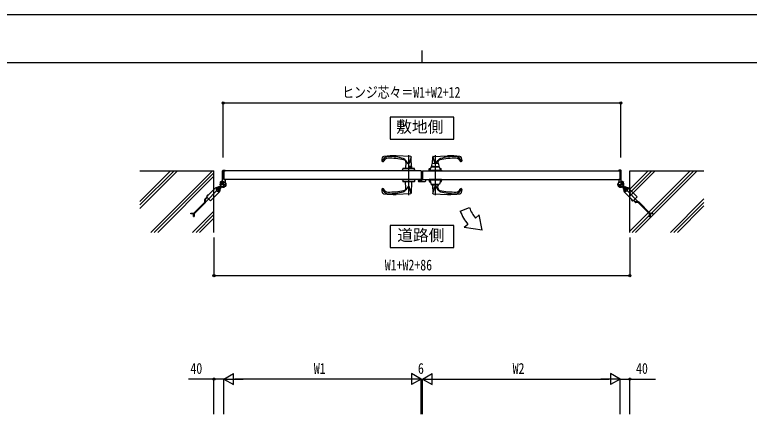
# Model space of a CAD drawing. Units: millimetres, scale not verified. Extents: x -4205 to 4205, y -2970 to 2970.
# Drawn here: x -1656 to 1322, y 1313 to 2970 of the extents above; entities that cross this region are included whole.
import ezdxf
from ezdxf.enums import TextEntityAlignment as Align

# ---------------------------------------------------------------- set-up
doc = ezdxf.new("R2010")
doc.units = ezdxf.units.MM
doc.header["$LTSCALE"] = 10
for name, color, linetype in [('0-2_USER1', 3, 'Continuous'), ('0-3_YKK_12', 2, 'Continuous'), ('0-4_YKK_13', 4, 'Continuous'), ('0-5_YKK_A1', 4, 'Continuous'), ('0-6_YKK_D', 6, 'Continuous'), ('0-7_YKK_ZWAK', 7, 'Continuous')]:
    doc.layers.add(name, color=color, linetype=linetype)
doc.styles.add('ＭＳ ゴシック', font='')
doc.styles.get('ＭＳ ゴシック').set_extended_font_data('MS Gothic')

msp = doc.modelspace()

# ---------------------------------------------------------------- linework, layer by layer
at = {"layer": '0-2_USER1'}
for points in [[(-133.78, 2554.58), (-133.78, 2465.33), (123.82, 2465.33), (123.82, 2554.58)], [(-133.78, 2115.14), (-133.78, 2025.89), (123.82, 2025.89), (123.82, 2115.14)]]:
    msp.add_lwpolyline(points, close=True, dxfattribs=at)
at = {"layer": '0-3_YKK_12'}
for p, q in [((-58.98, 2400.55), (-58.98, 2238.55)), ((49.02, 2400.55), (49.02, 2238.55))]:
    msp.add_line(p, q, dxfattribs=at)
at = {"layer": '0-4_YKK_13'}
for p, q in [((-2.03, 2332.05), (-1.98, 2332.05)), ((-2.03, 2309.85), (-2.03, 2332.05)), ((-18.94, 2294.64), (-18.94, 2297.75)), ((-17.94, 2298.75), (-17.44, 2298.75)), ((-17.44, 2298.75), (-17.33, 2298.65)), ((-16.83, 2298.6), (-7.53, 2298.6)), ((-7.03, 2298.65), (-6.03, 2298.65)), ((-4.03, 2300.65), (-4.03, 2308.35)), ((-2.53, 2309.85), (-2.03, 2309.85)), ((-2.03, 2307.35), (-2.03, 2303.05)), ((7.37, 2302.05), (8.87, 2302.05)), ((8.87, 2302.05), (8.87, 2294.64)), ((6.88, 2292.64), (-16.94, 2292.64))]:
    msp.add_line(p, q, dxfattribs=at)
for centre, radius, start, end in [((-2.53, 2308.35), 1.5, 90, 180), ((-1.53, 2307.35), 0.5, 154.15409, 180), ((-1.03, 2303.05), 1, 180, 198.19765)]:
    msp.add_arc(centre, radius, start, end, dxfattribs=at)
for centre, major_axis, ratio, start_param, end_param in [((-17.93, 2297.75), (0.709, -0.709), 0.997265, 2.357564, 3.9256213), ((-16.93, 2294.65), (1.42, 1.42), 0.997265, 2.357564, 3.9256213), ((-16.83, 2298.62), (0.5, 0), 0.052408, 3.1415927, 4.712389), ((-7.53, 2298.62), (0.5, 0), 0.052408, 4.712389, 6.2831853), ((-6.03, 2300.65), (0, -2), 0.99863, 0, 1.5707963), ((6.87, 2294.65), (-1.42, 1.42), 0.997265, 2.357564, 3.9256213)]:
    msp.add_ellipse(centre, major_axis=major_axis, ratio=ratio, start_param=start_param, end_param=end_param, dxfattribs=at)
at = {"layer": '0-5_YKK_A1'}
for p, q in [((-50.8, 2395.14), (-108.98, 2398.05)), ((-49.22, 2394.22), (-57.22, 2366.22)), ((-46.98, 2346.05), (-48.91, 2393.22)), ((37.82, 2365.76), (38.95, 2393.22)), ((39.26, 2394.22), (47.17, 2366.53)), ((40.84, 2395.14), (99.02, 2398.05)), ((-69.94, 2371.64), (-70.98, 2346.05)), ((-60.78, 2365.62), (-70.11, 2378.95)), ((-47.2, 2353.95), (-54.85, 2353.95)), ((-47.8, 2354.55), (-54.65, 2354.55)), ((-54.65, 2354.55), (-54.65, 2348.55)), ((-47.2, 2353.95), (-47.8, 2354.55)), ((-47.8, 2354.55), (-47.8, 2348.55)), ((-47.2, 2349.15), (-47.2, 2353.95)), ((32.38, 2352.55), (65.66, 2352.55)), ((34.02, 2352.95), (34.02, 2352.55)), ((34.52, 2354.05), (36.4, 2364.86)), ((63.42, 2353.55), (34.62, 2353.55)), ((42.02, 2354.55), (42.02, 2353.55)), ((42.02, 2353.55), (56.02, 2353.55)), ((51.44, 2366.51), (60.15, 2378.95)), ((56.02, 2354.55), (56.02, 2353.55)), ((56.27, 2354.05), (63.52, 2354.05)), ((59.98, 2371.64), (60.22, 2365.76)), ((61.64, 2364.86), (63.52, 2354.05)), ((64.02, 2352.55), (64.02, 2352.95)), ((-1147.98, 2337.05), (-847.98, 2337.05)), ((-1023.82, 2337.05), (-1147.98, 2212.89)), ((-1009.68, 2337.05), (-1147.98, 2198.75)), ((-995.54, 2337.05), (-1147.98, 2184.61)), ((-854.12, 2337.05), (-1104.12, 2087.05)), ((-847.98, 2329.04), (-1089.98, 2087.05)), ((-847.98, 2087.05), (-847.98, 2337.05)), ((-812.98, 2296.99), (-812.98, 2337.55)), ((-810.98, 2339.55), (-803.98, 2339.55)), ((-807.98, 2302.05), (-807.98, 2337.05)), ((-807.68, 2337.35), (-803.48, 2337.35)), ((-802.98, 2337.85), (-802.98, 2338.55)), ((-31.48, 2338.05), (-86.48, 2338.05)), ((-86.48, 2338.05), (-86.48, 2337.05)), ((-31.48, 2337.05), (-86.48, 2337.05)), ((-82.98, 2338.05), (-82.98, 2345.75)), ((-34.98, 2338.05), (-82.98, 2338.05)), ((-35.28, 2346.05), (-82.68, 2346.05)), ((-80.48, 2338.05), (-80.48, 2337.05)), ((-71.48, 2338.05), (-71.48, 2337.05)), ((-61.98, 2338.05), (-61.98, 2337.05)), ((-57.7, 2351.55), (-44.7, 2351.55)), ((-55.98, 2338.05), (-55.98, 2337.05)), ((-47.2, 2349.15), (-54.85, 2349.15)), ((-47.8, 2348.55), (-54.65, 2348.55)), ((-47.2, 2349.15), (-47.8, 2348.55)), ((-46.48, 2338.05), (-46.48, 2337.05)), ((-37.48, 2338.05), (-37.48, 2337.05)), ((-34.98, 2338.05), (-34.98, 2345.75)), ((-31.48, 2338.05), (-31.48, 2337.05)), ((-7.98, 2337.05), (-7.98, 2302.05)), ((21.52, 2338.05), (76.52, 2338.05)), ((21.52, 2338.05), (21.52, 2337.05)), ((21.52, 2337.05), (76.52, 2337.05)), ((74.02, 2338.05), (24.02, 2338.05)), ((24.02, 2338.05), (24.02, 2337.05)), ((74.02, 2337.05), (24.02, 2337.05)), ((25.02, 2338.05), (25.02, 2345.75)), ((25.02, 2338.05), (73.02, 2338.05)), ((25.32, 2346.05), (29.78, 2346.05)), ((27.02, 2338.05), (31.9, 2352.21)), ((71.02, 2338.05), (27.02, 2338.05)), ((27.52, 2338.05), (27.52, 2337.05)), ((31.02, 2338.05), (31.02, 2337.05)), ((33.52, 2337.55), (33.52, 2338.05)), ((34.02, 2337.05), (64.02, 2337.05)), ((36.52, 2338.05), (36.52, 2337.05)), ((46.02, 2338.05), (46.02, 2337.05)), ((52.02, 2338.05), (52.02, 2337.05)), ((61.52, 2338.05), (61.52, 2337.05)), ((64.52, 2338.05), (64.52, 2337.55)), ((71.02, 2338.05), (66.14, 2352.21)), ((67.02, 2338.05), (67.02, 2337.05)), ((68.26, 2346.05), (72.72, 2346.05)), ((70.52, 2338.05), (70.52, 2337.05)), ((73.02, 2338.05), (73.02, 2345.75)), ((74.02, 2338.05), (74.02, 2337.05)), ((76.52, 2338.05), (76.52, 2337.05)), ((793.02, 2337.85), (793.02, 2338.55)), ((797.72, 2337.35), (793.52, 2337.35)), ((801.02, 2339.55), (794.02, 2339.55)), ((798.02, 2302.05), (798.02, 2337.05)), ((803.02, 2296.99), (803.02, 2337.55)), ((912.76, 2337.05), (838.02, 2262.3)), ((926.91, 2337.05), (838.02, 2248.16)), ((941.05, 2337.05), (838.02, 2234.02)), ((1082.47, 2337.05), (838.02, 2092.6)), ((1096.61, 2337.05), (846.61, 2087.05)), ((1110.75, 2337.05), (860.75, 2087.05)), ((-847.98, 2314.9), (-1075.83, 2087.05)), ((-822.53, 2293.6), (-812.47, 2283.54)), ((-810.98, 2295.05), (-810.98, 2269.05)), ((-7.98, 2302.05), (-807.98, 2302.05)), ((-807.68, 2301.75), (-803.48, 2301.75)), ((-802.98, 2301.25), (-802.98, 2292.21)), ((-31.48, 2302.05), (-86.48, 2302.05)), ((-86.48, 2302.05), (-86.48, 2301.05)), ((-31.48, 2301.05), (-86.48, 2301.05)), ((-82.98, 2301.05), (-82.98, 2293.35)), ((-34.98, 2301.05), (-82.98, 2301.05)), ((-35.28, 2293.05), (-82.68, 2293.05)), ((-80.48, 2302.05), (-80.48, 2301.05)), ((-71.48, 2302.05), (-71.48, 2301.05)), ((-69.94, 2267.46), (-70.98, 2293.05)), ((-61.98, 2302.05), (-61.98, 2301.05)), ((-55.98, 2302.05), (-55.98, 2301.05)), ((-46.98, 2293.05), (-48.91, 2245.87)), ((-46.48, 2302.05), (-46.48, 2301.05)), ((-37.48, 2302.05), (-37.48, 2301.05)), ((-34.98, 2301.05), (-34.98, 2293.35)), ((-31.48, 2302.05), (-31.48, 2301.05)), ((21.52, 2302.05), (76.52, 2302.05)), ((21.52, 2302.05), (21.52, 2301.05)), ((21.52, 2301.05), (76.52, 2301.05)), ((74.02, 2302.05), (24.02, 2302.05)), ((24.02, 2301.05), (24.02, 2302.05)), ((74.02, 2301.05), (24.02, 2301.05)), ((25.02, 2301.05), (25.02, 2293.35)), ((25.02, 2301.05), (73.02, 2301.05)), ((25.32, 2293.05), (29.18, 2293.05)), ((71.02, 2301.05), (27.02, 2301.05)), ((27.02, 2301.05), (31.92, 2282.92)), ((27.52, 2302.05), (27.52, 2301.05)), ((31.02, 2301.05), (31.02, 2302.05)), ((36.52, 2302.05), (36.52, 2301.05)), ((46.02, 2302.05), (46.02, 2301.05)), ((52.02, 2302.05), (52.02, 2301.05)), ((61.52, 2302.05), (61.52, 2301.05)), ((71.02, 2301.05), (66.12, 2282.92)), ((67.02, 2301.05), (67.02, 2302.05)), ((68.86, 2293.05), (72.72, 2293.05)), ((70.52, 2302.05), (70.52, 2301.05)), ((73.02, 2301.05), (73.02, 2293.35)), ((74.02, 2301.05), (74.02, 2302.05)), ((76.52, 2302.05), (76.52, 2301.05)), ((793.02, 2301.25), (793.02, 2292.21)), ((797.72, 2301.75), (793.52, 2301.75)), ((801.02, 2295.05), (801.02, 2269.05)), ((812.57, 2293.6), (802.51, 2283.54)), ((-825.48, 2267.55), (-888.07, 2204.96)), ((-839.26, 2267.91), (-840.4, 2269.04)), ((-834.14, 2268.08), (-839.44, 2262.78)), ((-838.91, 2267.55), (-825.48, 2254.12)), ((-826.89, 2266.14), (-834.14, 2268.08)), ((-823.63, 2272.22), (-827.22, 2272.22)), ((-827.22, 2270.22), (-823.38, 2270.22)), ((-824.94, 2258.89), (-826.89, 2266.14)), ((-797.98, 2282.05), (-823.98, 2282.05)), ((-823.63, 2272.22), (-820.4, 2275.45)), ((-822.8, 2265.81), (-822.8, 2269.64)), ((-822.39, 2270.63), (-817.73, 2275.3)), ((-820.8, 2269.4), (-817.57, 2272.63)), ((-820.8, 2269.4), (-820.8, 2265.81)), ((-819.3, 2288.47), (-820.06, 2289.23)), ((-819.82, 2270.38), (-819.11, 2269.67)), ((-819.7, 2287.93), (-816.28, 2284.52)), ((-815.82, 2284.99), (-819.3, 2288.47)), ((-819.11, 2269.67), (-816.71, 2272.08)), ((-817.4, 2290.37), (-818.16, 2291.13)), ((-817.59, 2288.66), (-804.37, 2275.44)), ((-813.92, 2286.89), (-817.4, 2290.37)), ((-813.46, 2287.35), (-816.87, 2290.76)), ((-816.28, 2284.52), (-813.46, 2287.35)), ((-60.78, 2273.48), (-70.11, 2260.15)), ((-49.22, 2244.88), (-57.22, 2272.88)), ((32.4, 2282.55), (65.64, 2282.55)), ((34.02, 2280.65), (34.02, 2282.55)), ((34.62, 2280.05), (63.42, 2280.05)), ((37.55, 2280.05), (38.95, 2245.87)), ((39.26, 2244.88), (47.26, 2272.88)), ((50.82, 2273.48), (60.15, 2260.15)), ((59.98, 2267.46), (60.49, 2280.05)), ((64.02, 2280.65), (64.02, 2282.55)), ((788.02, 2282.05), (814.02, 2282.05)), ((794.41, 2275.44), (807.63, 2288.66)), ((803.49, 2287.35), (806.91, 2290.76)), ((806.32, 2284.52), (803.49, 2287.35)), ((803.96, 2286.89), (807.44, 2290.37)), ((805.86, 2284.99), (809.34, 2288.47)), ((809.73, 2287.93), (806.32, 2284.52)), ((807.44, 2290.37), (808.2, 2291.13)), ((810.84, 2269.4), (807.61, 2272.63)), ((812.43, 2270.63), (807.77, 2275.3)), ((809.34, 2288.47), (810.1, 2289.23)), ((813.67, 2272.22), (810.44, 2275.45)), ((810.84, 2269.4), (810.84, 2265.81)), ((813.39, 2273.92), (810.99, 2276.32)), ((812.69, 2273.21), (813.39, 2273.92)), ((812.84, 2265.81), (812.84, 2269.64)), ((817.26, 2270.22), (813.42, 2270.22)), ((813.67, 2272.22), (817.26, 2272.22)), ((816.93, 2266.14), (814.98, 2258.89)), ((815.52, 2254.12), (828.95, 2267.55)), ((815.52, 2267.55), (878.11, 2204.96)), ((824.18, 2268.08), (816.93, 2266.14)), ((829.48, 2262.78), (824.18, 2268.08)), ((830.44, 2269.04), (829.3, 2267.91)), ((-877.23, 2235.16), (-875.4, 2234.53)), ((-875.75, 2233.68), (-876.81, 2232.62)), ((-872.92, 2236.51), (-875.75, 2233.68)), ((-875.4, 2234.53), (-874.15, 2234.91)), ((-874.4, 2237.99), (-873.77, 2236.16)), ((-873.77, 2236.16), (-874.15, 2234.91)), ((-872.92, 2236.51), (-871.86, 2237.57)), ((-871.86, 2237.57), (-872.32, 2237.84)), ((-839.44, 2262.78), (-837.5, 2255.53)), ((-837.5, 2255.53), (-830.25, 2253.59)), ((-830.25, 2253.59), (-824.94, 2258.89)), ((-823.99, 2252.63), (-825.12, 2253.76)), ((-50.8, 2243.96), (-108.98, 2241.05)), ((40.84, 2243.96), (99.02, 2241.05)), ((815.16, 2253.76), (814.03, 2252.63)), ((814.98, 2258.89), (820.29, 2253.59)), ((820.29, 2253.59), (827.54, 2255.53)), ((827.54, 2255.53), (829.48, 2262.78)), ((-928.64, 2166.23), (-885.37, 2209.5)), ((-926.98, 2164.21), (-883.36, 2207.83)), ((-884.79, 2210.91), (-884.79, 2220.73)), ((-883.61, 2223.56), (-876.74, 2230.43)), ((-882.19, 2210.66), (-882.19, 2220.48)), ((-881.6, 2221.89), (-874.9, 2228.59)), ((-876.81, 2232.62), (-877.08, 2233.08)), ((845.08, 2218.63), (846.91, 2219.26)), ((845.5, 2221.17), (845.23, 2220.7)), ((846.56, 2220.11), (845.5, 2221.17)), ((846.56, 2220.11), (849.39, 2217.28)), ((846.91, 2219.26), (848.16, 2218.88)), ((847.91, 2215.8), (848.54, 2217.63)), ((848.54, 2217.63), (848.16, 2218.88)), ((849.39, 2217.28), (850.45, 2216.22)), ((850.45, 2216.22), (849.98, 2215.95)), ((859.51, 2209.41), (852.64, 2216.29)), ((861.17, 2211.43), (854.48, 2218.13)), ((872.16, 2208.24), (862.34, 2208.24)), ((872.41, 2210.84), (862.59, 2210.84)), ((916.84, 2164.39), (873.57, 2207.66)), ((918.85, 2166.05), (875.24, 2209.67)), ((1138.02, 2222.89), (1002.18, 2087.05)), ((1138.02, 2208.75), (1016.32, 2087.05)), ((150.23, 2174.05), (187.82, 2187.73)), ((1138.02, 2194.61), (1030.46, 2087.05)), ((-942.29, 2165.64), (-930.05, 2165.64)), ((-942.29, 2163.04), (-942.29, 2165.64)), ((-929.8, 2163.04), (-942.29, 2163.04)), ((-847.98, 2173.48), (-934.41, 2087.05)), ((-930.75, 2151.5), (-930.75, 2163.04)), ((-930.75, 2151.5), (-928.15, 2151.5)), ((-928.15, 2163.4), (-928.15, 2151.5)), ((-847.98, 2159.34), (-920.27, 2087.05)), ((-847.98, 2145.2), (-906.13, 2087.05)), ((227.45, 2158.48), (212.13, 2145.63)), ((239.38, 2097.05), (227.45, 2158.48)), ((917.43, 2150.74), (917.43, 2162.98)), ((920.03, 2150.74), (917.43, 2150.74)), ((919.67, 2164.88), (931.57, 2164.88)), ((920.03, 2163.22), (920.03, 2150.74)), ((931.57, 2162.28), (920.03, 2162.28)), ((931.57, 2162.28), (931.57, 2164.88)), ((181.49, 2119.91), (166.17, 2107.06)), ((239.38, 2097.05), (166.17, 2107.06))]:
    msp.add_line(p, q, dxfattribs=at)
for points in [[(41.77, 2354.55), (41.77, 2354.05), (34.52, 2354.05)], [(41.77, 2354.55), (56.27, 2354.55), (56.27, 2354.05)], [(-7.98, 2337.05), (-807.98, 2337.05), (-807.98, 2302.05)], [(-1.98, 2337.05), (-1.98, 2302.05), (798.02, 2302.05)], [(-1.98, 2337.05), (798.02, 2337.05), (798.02, 2302.05)], [(838.02, 2087.05), (838.02, 2337.05), (1138.02, 2337.05)], [(-819.29, 2293.33), (-818.58, 2291.28), (-818.97, 2290.03)], [(-817.7, 2291.59), (-816.64, 2292.65), (-817.9, 2293.38)], [(807.74, 2291.59), (806.68, 2292.65), (807.94, 2293.38)], [(809.33, 2293.33), (808.62, 2291.28), (809, 2290.03)], [(-840.4, 2269.04), (-847.98, 2261.45), (-877.87, 2231.56), (-861.47, 2215.16)], [(-822.65, 2273.21), (-823.35, 2273.92), (-820.95, 2276.32)], [(-820.53, 2288.77), (-821.59, 2287.71), (-822.31, 2288.97)], [(-822.26, 2290.36), (-820.21, 2289.65), (-818.97, 2290.03)], [(-816.87, 2290.76), (-817.7, 2291.59), (-820.53, 2288.77), (-819.7, 2287.93)], [(809.86, 2270.38), (809.15, 2269.67), (806.75, 2272.08)], [(806.91, 2290.76), (807.74, 2291.59), (810.57, 2288.77), (809.73, 2287.93)], [(812.3, 2290.36), (810.25, 2289.65), (809, 2290.03)], [(810.57, 2288.77), (811.63, 2287.71), (812.35, 2288.97)], [(867.91, 2231.56), (838.02, 2261.45), (830.44, 2269.04)], [(-861.47, 2215.16), (-847.98, 2228.64), (-823.99, 2252.63)], [(814.03, 2252.63), (838.02, 2228.64), (851.51, 2215.16), (867.91, 2231.56)]]:
    msp.add_lwpolyline(points, dxfattribs=at)
for centre, radius in [((-810.98, 2282.05), 11.5), ((801.02, 2282.05), 11.5), ((-810.98, 2282.05), 10.35), ((801.02, 2282.05), 10.35)]:
    msp.add_circle(centre, radius, dxfattribs=at)
for centre, radius, start, end in [((-118.29, 2373.23), 50, 160.90206, 173.29015), ((-157.98, 2386.97), 8, 97.18076, 160.90214), ((-139.98, 2370.05), 25, 90.58661, 169.12884), ((-143.33, 2371.05), 17, 90.91956, 159.58379), ((-108.98, 1998.05), 400, 90, 97.18076), ((-138.79, 2088.08), 300, 78.28923, 90.91956), ((-138.19, 2195.06), 200, 73.31055, 90.58663), ((-86.5, 2367.47), 20, 34.99997, 73.31055), ((-50.9, 2393.14), 2, 2.3367, 87.13734), ((40.94, 2393.14), 2, 92.86266, 177.6633), ((76.53, 2367.47), 20, 106.68945, 145.00003), ((128.83, 2088.08), 300, 89.08044, 101.71077), ((128.23, 2195.06), 200, 89.41337, 106.68945), ((99.02, 1998.05), 400, 82.81924, 90), ((130.02, 2370.05), 25, 10.87116, 89.41339), ((133.37, 2371.05), 17, 20.41621, 89.08044), ((148.02, 2386.97), 8, 19.09786, 82.81924), ((108.33, 2373.23), 50, 6.70985, 19.09794), ((-163.48, 2378.55), 4.5, 173.29014, 339.58379), ((-79.93, 2372.05), 10, 357.66261, 78.28937), ((-59.14, 2366.76), 2, 214.99933, 344.05376), ((-46.8, 2351.55), 8.4, 159.07517, 200.92483), ((32.38, 2352.05), 0.5, 90, 160.97439), ((34.62, 2352.95), 0.6, 90, 180), ((37.38, 2364.69), 1, 98.47124, 170.14881), ((49.02, 2286.55), 80, 81.52876, 98.47124), ((69.97, 2372.05), 10, 101.71063, 182.33739), ((60.66, 2364.69), 1, 9.85119, 81.52876), ((63.42, 2352.95), 0.6, 0, 90), ((65.66, 2352.05), 0.5, 19.02561, 90), ((153.52, 2378.55), 4.5, 200.41621, 6.70986), ((-810.98, 2337.55), 2, 90, 180), ((-807.68, 2337.05), 0.3, 90, 180), ((-803.98, 2338.55), 1, 360, 90), ((-803.48, 2337.85), 0.5, 270, 360), ((-82.68, 2345.75), 0.3, 90, 180), ((-35.28, 2345.75), 0.3, 360, 90), ((25.32, 2345.75), 0.3, 90, 180), ((34.02, 2337.55), 0.5, 180, 270), ((64.02, 2337.55), 0.5, 270, 0), ((72.72, 2345.75), 0.3, 0, 90), ((794.02, 2338.55), 1, 90, 180), ((793.52, 2337.85), 0.5, 180, 270), ((797.72, 2337.05), 0.3, 360, 90), ((801.02, 2337.55), 2, 360, 90), ((-814.59, 2285.65), 9, 120.9647, 149.0353), ((-818.55, 2292.26), 1.3, 60, 120.9647), ((-817.98, 2296.99), 5, 295.10278, 359.99998), ((-807.68, 2302.05), 0.3, 180, 270), ((-803.48, 2301.25), 0.5, 360, 90), ((-82.68, 2293.35), 0.3, 180, 270), ((-35.28, 2293.35), 0.3, 270, 360), ((25.32, 2293.35), 0.3, 180, 270), ((72.72, 2293.35), 0.3, 270, 0), ((793.52, 2301.25), 0.5, 90, 180), ((797.72, 2302.05), 0.3, 270, 360), ((808.02, 2296.99), 5, 180.00002, 244.89722), ((808.59, 2292.26), 1.3, 59.0353, 120), ((804.63, 2285.65), 9, 30.9647, 59.0353), ((-832.19, 2260.83), 10, 315, 135), ((-832.19, 2260.83), 6.5, 84.54354, 275.45646), ((-832.19, 2260.83), 6.5, 275.45646, 84.54354), ((-827.22, 2267.22), 5, 90, 135.40999), ((-827.22, 2267.22), 3, 90, 110.54093), ((-823.38, 2271.62), 1.4, 270, 315), ((-825.8, 2265.81), 3, 339.45907, 0), ((-821.4, 2269.64), 1.4, 135, 180), ((-821.19, 2289.62), 1.3, 149.0353, 210), ((-810.98, 2282.05), 11.5, 115.10278, 38.01228), ((-825.8, 2265.81), 5, 314.59001, 0), ((-797.98, 2292.21), 5, 180, 218.01228), ((-163.48, 2260.55), 4.5, 20.41621, 186.70986), ((-139.98, 2269.05), 25, 190.87116, 269.41339), ((-79.93, 2267.05), 10, 281.71063, 2.33739), ((-59.14, 2272.33), 2, 15.94624, 145.00067), ((32.4, 2283.05), 0.5, 195.12401, 270), ((34.62, 2280.65), 0.6, 180, 270), ((49.18, 2272.33), 2, 34.99933, 164.05376), ((69.97, 2267.05), 10, 177.66261, 258.28937), ((63.42, 2280.65), 0.6, 270, 0), ((65.64, 2283.05), 0.5, 270, 344.87599), ((130.02, 2269.05), 25, 270.58661, 349.12884), ((153.52, 2260.55), 4.5, 353.29014, 159.58379), ((801.02, 2282.05), 11.5, 141.98772, 64.89722), ((788.02, 2292.21), 5, 321.98772, 360), ((815.84, 2265.81), 5, 180, 225.40999), ((822.23, 2260.83), 10, 45, 225), ((811.23, 2289.62), 1.3, 330, 30.9647), ((811.44, 2269.64), 1.4, 0, 45), ((813.42, 2271.62), 1.4, 225, 270), ((815.84, 2265.81), 3, 180, 200.54093), ((822.23, 2260.83), 6.5, 5.45646, 174.54354), ((817.26, 2267.22), 5, 44.59001, 90), ((817.26, 2267.22), 3, 69.45907, 90), ((-875.09, 2234.23), 2.3, 171.88409, 210), ((-873.21, 2233.96), 4.2, 98.11591, 171.88409), ((-873.47, 2235.85), 2.3, 60, 98.11591), ((-118.29, 2265.86), 50, 186.70985, 199.09794), ((-157.98, 2252.12), 8, 199.09786, 262.81924), ((-143.33, 2268.05), 17, 200.41621, 269.08044), ((-108.98, 2641.05), 400, 262.81924, 270), ((-138.79, 2551.01), 300, 269.08044, 281.71077), ((-138.19, 2444.04), 200, 269.41337, 286.68944), ((-86.5, 2271.62), 20, 286.68945, 325.00003), ((-50.9, 2245.95), 2, 272.86266, 357.6633), ((40.94, 2245.95), 2, 182.3367, 267.13734), ((76.53, 2271.62), 20, 214.99997, 253.31055), ((128.83, 2551.01), 300, 258.28923, 270.91956), ((128.23, 2444.04), 200, 253.31055, 270.58663), ((99.02, 2641.05), 400, 270, 277.18076), ((133.37, 2268.05), 17, 270.91956, 339.58379), ((148.02, 2252.12), 8, 277.18076, 340.90214), ((108.33, 2265.86), 50, 340.90206, 353.29015), ((822.23, 2260.83), 6.5, 174.54354, 5.45646), ((-886.79, 2210.91), 2, 315, 0), ((-880.79, 2220.73), 4, 135, 180), ((-886.19, 2210.66), 4, 315, 0), ((-880.19, 2220.48), 2, 135, 180), ((847.22, 2219.55), 2.3, 150, 188.11591), ((849.1, 2219.82), 4.2, 188.11591, 261.88409), ((848.83, 2217.94), 2.3, 261.88409, 300), ((862.34, 2212.24), 4, 225, 270), ((862.59, 2212.84), 2, 225, 270), ((872.16, 2206.24), 2, 45, 90), ((872.41, 2206.84), 4, 45, 90), ((319.38, 2235.62), 180, 200.00072, 220.00072), ((319.38, 2235.62), 140, 200.00072, 220.00072), ((-930.05, 2167.64), 2, 270, 315), ((-929.8, 2167.04), 4, 270, 315), ((915.43, 2162.98), 2, 0, 45), ((916.03, 2163.22), 4, 0, 45)]:
    msp.add_arc(centre, radius, start, end, dxfattribs=at)
at = {"layer": '0-6_YKK_D'}
for p, q in [((-810.98, 2391.55), (-810.98, 2613.05)), ((-810.98, 2612.05), (801.02, 2612.05)), ((801.02, 2391.55), (801.02, 2613.05)), ((-847.98, 2067.05), (-847.98, 1911.05)), ((838.02, 2067.05), (838.02, 1911.05)), ((-847.98, 1912.05), (838.02, 1912.05)), ((-847.98, 1350.39), (-847.98, 1493.84)), ((-807.98, 1492.84), (-769.01, 1515.34)), ((-807.98, 1350.39), (-807.98, 1493.84)), ((-807.98, 1350.39), (-807.98, 1493.84)), ((-807.98, 1492.84), (-769.01, 1470.34)), ((-807.98, 1492.84), (-730.04, 1492.84)), ((-769.01, 1470.34), (-769.01, 1515.34)), ((-52.98, 1492.84), (-762.98, 1492.84)), ((-7.98, 1492.84), (-85.92, 1492.84)), ((-7.98, 1492.84), (-46.95, 1515.34)), ((-46.95, 1515.34), (-46.95, 1470.34)), ((-7.98, 1492.84), (-46.95, 1470.34)), ((-7.98, 1350.39), (-7.98, 1493.84)), ((-7.98, 1350.39), (-7.98, 1493.84)), ((-7.98, 1492.84), (-1.98, 1492.84)), ((-1.98, 1492.84), (36.99, 1515.34)), ((-1.98, 1350.39), (-1.98, 1493.84)), ((-1.98, 1350.39), (-1.98, 1493.84)), ((-1.98, 1492.84), (36.99, 1470.34)), ((-1.98, 1492.84), (75.96, 1492.84)), ((36.99, 1470.34), (36.99, 1515.34)), ((43.02, 1492.84), (753.02, 1492.84)), ((798.02, 1492.84), (720.08, 1492.84)), ((798.02, 1492.84), (759.05, 1515.34)), ((759.05, 1515.34), (759.05, 1470.34)), ((798.02, 1492.84), (759.05, 1470.34)), ((798.02, 1350.39), (798.02, 1493.84)), ((798.02, 1350.39), (798.02, 1493.84)), ((838.02, 1350.39), (838.02, 1493.84))]:
    msp.add_line(p, q, dxfattribs=at)
for points in [[(-807.98, 1492.84), (-847.98, 1492.84), (-951.38, 1492.84)], [(798.02, 1492.84), (838.02, 1492.84), (941.42, 1492.84)]]:
    msp.add_lwpolyline(points, dxfattribs=at)
for centre in [(-810.98, 2612.05), (801.02, 2612.05), (-847.98, 1912.05), (838.02, 1912.05), (-847.98, 1492.84), (838.02, 1492.84)]:
    msp.add_circle(centre, 4.25, dxfattribs=at)
at = {"layer": '0-7_YKK_ZWAK'}
for p, q in [((-4.98, 2825), (-4.98, 2775)), ((3895.02, 2775), (-3904.98, 2775))]:
    msp.add_line(p, q, dxfattribs=at)
msp.add_lwpolyline([(-4205, -2970), (4205, -2970), (4205, 2970), (-4205, 2970)], close=True, dxfattribs=at)

# ---------------------------------------------------------------- texts
at = {"layer": '0-2_USER1', "style": 'ＭＳ ゴシック'}
for s, p in [('敷地側', (-109.4, 2478.08)), ('道路側', (-105.07, 2038.64))]:
    msp.add_text(s, height=46.74, dxfattribs=at).set_placement(p, align=Align.BOTTOM_LEFT)
at = {"layer": '0-6_YKK_D', "style": 'ＭＳ ゴシック', "width": 0.8}
for s, p in [('ヒンジ芯々＝W1+W2+12', (-328.18, 2620.05)), ('W1+W2+86', (-155.38, 1920.05)), ('40', (-943.38, 1500.84)), ('W1', (-443.18, 1500.84)), ('6', (-20.98, 1500.84)), ('W2', (362.82, 1500.84)), ('40', (863.02, 1500.84))]:
    msp.add_text(s, height=43.99, dxfattribs=at).set_placement(p, align=Align.BOTTOM_LEFT)

doc.saveas('drawing.dxf')
